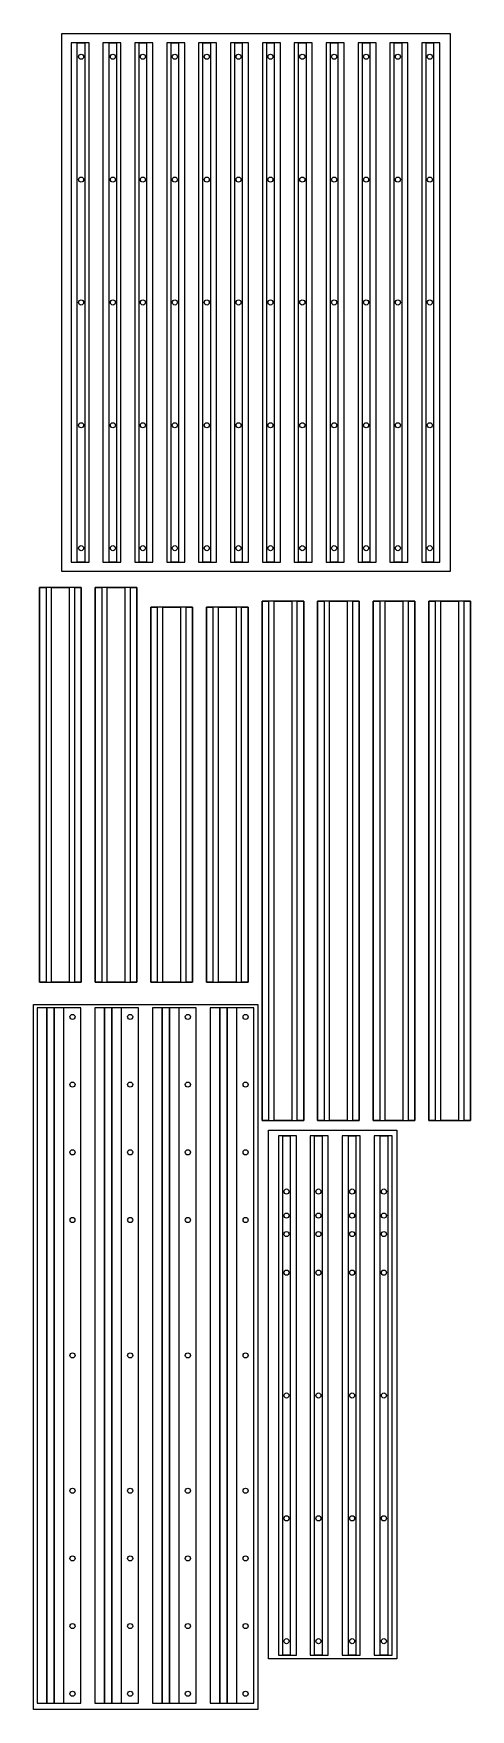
# Model space of a CAD drawing. Extents: x 6340 to 6812, y 2815 to 4622.
import ezdxf

# ---------------------------------------------------------------- set-up
doc = ezdxf.new("R2010")
doc.units = 0
doc.layers.get('0').update_dxf_attribs({"linetype": 'CONTINUOUS'})

msp = doc.modelspace()

# ---------------------------------------------------------------- linework, layer by layer
for points in [[(6370.8, 4622.3), (6789.9, 4622.3), (6789.9, 4041.9), (6370.8, 4041.9)], [(6400.1, 4052.2), (6400.1, 4612.2), (6380.7, 4612.2), (6380.7, 4052.2)], [(6387.4, 4052.2), (6387.4, 4612.2), (6395.4, 4612.2), (6395.4, 4052.2)], [(6434.5, 4052.2), (6434.5, 4612.2), (6415.1, 4612.2), (6415.1, 4052.2)], [(6421.8, 4052.2), (6421.8, 4612.2), (6429.8, 4612.2), (6429.8, 4052.2)], [(6468.9, 4052.2), (6468.9, 4612.2), (6449.5, 4612.2), (6449.5, 4052.2)], [(6454.2, 4052.2), (6454.2, 4612.2), (6462.2, 4612.2), (6462.2, 4052.2)], [(6503.3, 4052.2), (6503.3, 4612.2), (6483.9, 4612.2), (6483.9, 4052.2)], [(6488.6, 4052.2), (6488.6, 4612.2), (6496.6, 4612.2), (6496.6, 4052.2)], [(6537.7, 4052.2), (6537.7, 4612.2), (6518.3, 4612.2), (6518.3, 4052.2)], [(6523, 4052.2), (6523, 4612.2), (6531, 4612.2), (6531, 4052.2)], [(6572.1, 4052.2), (6572.1, 4612.2), (6552.7, 4612.2), (6552.7, 4052.2)], [(6557.4, 4052.2), (6557.4, 4612.2), (6565.4, 4612.2), (6565.4, 4052.2)], [(6606.5, 4052.2), (6606.5, 4612.2), (6587.1, 4612.2), (6587.1, 4052.2)], [(6591.8, 4052.2), (6591.8, 4612.2), (6599.8, 4612.2), (6599.8, 4052.2)], [(6640.9, 4052.2), (6640.9, 4612.2), (6621.5, 4612.2), (6621.5, 4052.2)], [(6626.2, 4052.2), (6626.2, 4612.2), (6634.2, 4612.2), (6634.2, 4052.2)], [(6675.3, 4052.2), (6675.3, 4612.2), (6655.9, 4612.2), (6655.9, 4052.2)], [(6660.6, 4052.2), (6660.6, 4612.2), (6668.6, 4612.2), (6668.6, 4052.2)], [(6709.7, 4052.2), (6709.7, 4612.2), (6690.3, 4612.2), (6690.3, 4052.2)], [(6695, 4052.2), (6695, 4612.2), (6703, 4612.2), (6703, 4052.2)], [(6744.1, 4052.2), (6744.1, 4612.2), (6724.7, 4612.2), (6724.7, 4052.2)], [(6729.4, 4052.2), (6729.4, 4612.2), (6737.4, 4612.2), (6737.4, 4052.2)], [(6778.5, 4052.2), (6778.5, 4612.2), (6759.1, 4612.2), (6759.1, 4052.2)], [(6763.8, 4052.2), (6763.8, 4612.2), (6771.8, 4612.2), (6771.8, 4052.2)], [(6391.7, 3599.2), (6391.7, 4024.7), (6346.7, 4024.7), (6346.7, 3599.2)], [(6346.7, 3599.2), (6346.7, 4024.7), (6353.7, 4024.7), (6353.7, 3599.2)], [(6359.7, 3599.2), (6359.7, 4024.7), (6378.7, 4024.7), (6378.7, 3599.2)], [(6384.7, 3599.2), (6384.7, 4024.7), (6391.7, 4024.7), (6391.7, 3599.2)], [(6451.7, 3599.2), (6451.7, 4024.7), (6406.7, 4024.7), (6406.7, 3599.2)], [(6406.7, 3599.2), (6406.7, 4024.7), (6413.7, 4024.7), (6413.7, 3599.2)], [(6419.7, 3599.2), (6419.7, 4024.7), (6438.7, 4024.7), (6438.7, 3599.2)], [(6444.7, 3599.2), (6444.7, 4024.7), (6451.7, 4024.7), (6451.7, 3599.2)], [(6511.7, 3599.2), (6511.7, 4003.7), (6466.7, 4003.7), (6466.7, 3599.2)], [(6466.7, 3599.2), (6466.7, 4003.7), (6473.7, 4003.7), (6473.7, 3599.2)], [(6479.7, 3599.2), (6479.7, 4003.7), (6498.7, 4003.7), (6498.7, 3599.2)], [(6504.7, 3599.2), (6504.7, 4003.7), (6511.7, 4003.7), (6511.7, 3599.2)], [(6571.7, 3599.2), (6571.7, 4003.7), (6526.7, 4003.7), (6526.7, 3599.2)], [(6526.7, 3599.2), (6526.7, 4003.7), (6533.7, 4003.7), (6533.7, 3599.2)], [(6539.7, 3599.2), (6539.7, 4003.7), (6558.7, 4003.7), (6558.7, 3599.2)], [(6564.7, 3599.2), (6564.7, 4003.7), (6571.7, 4003.7), (6571.7, 3599.2)], [(6631.7, 3450), (6631.7, 4010), (6586.7, 4010), (6586.7, 3450)], [(6586.7, 3450), (6586.7, 4010), (6593.7, 4010), (6593.7, 3450)], [(6599.7, 3450), (6599.7, 4010), (6618.7, 4010), (6618.7, 3450)], [(6624.7, 3450), (6624.7, 4010), (6631.7, 4010), (6631.7, 3450)], [(6691.7, 3450), (6691.7, 4010), (6646.7, 4010), (6646.7, 3450)], [(6646.7, 3450), (6646.7, 4010), (6653.7, 4010), (6653.7, 3450)], [(6659.7, 3450), (6659.7, 4010), (6678.7, 4010), (6678.7, 3450)], [(6684.7, 3450), (6684.7, 4010), (6691.7, 4010), (6691.7, 3450)], [(6751.7, 3450), (6751.7, 4010), (6706.7, 4010), (6706.7, 3450)], [(6706.7, 3450), (6706.7, 4010), (6713.7, 4010), (6713.7, 3450)], [(6719.7, 3450), (6719.7, 4010), (6738.7, 4010), (6738.7, 3450)], [(6744.7, 3450), (6744.7, 4010), (6751.7, 4010), (6751.7, 3450)], [(6811.7, 3450), (6811.7, 4010), (6766.7, 4010), (6766.7, 3450)], [(6766.7, 3450), (6766.7, 4010), (6773.7, 4010), (6773.7, 3450)], [(6779.7, 3450), (6779.7, 4010), (6798.7, 4010), (6798.7, 3450)], [(6804.7, 3450), (6804.7, 4010), (6811.7, 4010), (6811.7, 3450)], [(6340.1, 3574.9), (6582.1, 3574.9), (6582.1, 2814.5), (6340.1, 2814.5)], [(6343.9, 3571.5), (6343.9, 2821.5), (6391.2, 2821.5), (6391.2, 3571.5)], [(6343.9, 3571.5), (6343.9, 2821.5), (6354.4, 2821.5), (6354.4, 3571.5)], [(6354.4, 3571.5), (6354.4, 2821.5), (6362.4, 2821.5), (6362.4, 3571.5)], [(6362.4, 3571.5), (6362.4, 2821.5), (6372.9, 2821.5), (6372.9, 3571.5)], [(6406.2, 3571.5), (6406.2, 2821.5), (6453.4, 2821.5), (6453.4, 3571.5)], [(6406.2, 3571.5), (6406.2, 2821.5), (6416.7, 2821.5), (6416.7, 3571.5)], [(6416.7, 3571.5), (6416.7, 2821.5), (6424.7, 2821.5), (6424.7, 3571.5)], [(6424.7, 3571.5), (6424.7, 2821.5), (6435.2, 2821.5), (6435.2, 3571.5)], [(6468.4, 3571.5), (6468.4, 2821.5), (6515.7, 2821.5), (6515.7, 3571.5)], [(6468.4, 3571.5), (6468.4, 2821.5), (6478.9, 2821.5), (6478.9, 3571.5)], [(6478.9, 3571.5), (6478.9, 2821.5), (6486.9, 2821.5), (6486.9, 3571.5)], [(6486.9, 3571.5), (6486.9, 2821.5), (6497.4, 2821.5), (6497.4, 3571.5)], [(6530.7, 3571.5), (6530.7, 2821.5), (6578, 2821.5), (6578, 3571.5)], [(6530.7, 3571.5), (6530.7, 2821.5), (6541.2, 2821.5), (6541.2, 3571.5)], [(6541.2, 3571.5), (6541.2, 2821.5), (6549.2, 2821.5), (6549.2, 3571.5)], [(6549.2, 3571.5), (6549.2, 2821.5), (6559.7, 2821.5), (6559.7, 3571.5)], [(6593.7, 3439.4), (6732.2, 3439.4), (6732.2, 2869.2), (6593.7, 2869.2)], [(6604.4, 3433.2), (6604.4, 2873.2), (6623.8, 2873.2), (6623.8, 3433.2)], [(6617.1, 3433.2), (6617.1, 2873.2), (6609.1, 2873.2), (6609.1, 3433.2)], [(6638.8, 3433.2), (6638.8, 2873.2), (6658.2, 2873.2), (6658.2, 3433.2)], [(6651.5, 3433.2), (6651.5, 2873.2), (6643.5, 2873.2), (6643.5, 3433.2)], [(6673.2, 3433.2), (6673.2, 2873.2), (6692.6, 2873.2), (6692.6, 3433.2)], [(6687.9, 3433.2), (6687.9, 2873.2), (6679.9, 2873.2), (6679.9, 3433.2)], [(6707.6, 3433.2), (6707.6, 2873.2), (6727, 2873.2), (6727, 3433.2)], [(6722.3, 3433.2), (6722.3, 2873.2), (6714.3, 2873.2), (6714.3, 3433.2)]]:
    msp.add_lwpolyline(points, close=True)
for centre in [(6391.4, 4597.2), (6425.8, 4597.2), (6458.2, 4597.2), (6492.6, 4597.2), (6527, 4597.2), (6561.4, 4597.2), (6595.8, 4597.2), (6630.2, 4597.2), (6664.6, 4597.2), (6699, 4597.2), (6733.4, 4597.2), (6767.8, 4597.2), (6391.4, 4464.7), (6425.8, 4464.7), (6458.2, 4464.7), (6492.6, 4464.7), (6527, 4464.7), (6561.4, 4464.7), (6595.8, 4464.7), (6630.2, 4464.7), (6664.6, 4464.7), (6699, 4464.7), (6733.4, 4464.7), (6767.8, 4464.7), (6391.4, 4332.2), (6425.8, 4332.2), (6458.2, 4332.2), (6492.6, 4332.2), (6527, 4332.2), (6561.4, 4332.2), (6595.8, 4332.2), (6630.2, 4332.2), (6664.6, 4332.2), (6699, 4332.2), (6733.4, 4332.2), (6767.8, 4332.2), (6391.4, 4199.7), (6425.8, 4199.7), (6458.2, 4199.7), (6492.6, 4199.7), (6527, 4199.7), (6561.4, 4199.7), (6595.8, 4199.7), (6630.2, 4199.7), (6664.6, 4199.7), (6699, 4199.7), (6733.4, 4199.7), (6767.8, 4199.7), (6391.4, 4067.2), (6425.8, 4067.2), (6458.2, 4067.2), (6492.6, 4067.2), (6527, 4067.2), (6561.4, 4067.2), (6595.8, 4067.2), (6630.2, 4067.2), (6664.6, 4067.2), (6699, 4067.2), (6733.4, 4067.2), (6767.8, 4067.2), (6382.2, 3561.5), (6444.4, 3561.5), (6506.7, 3561.5), (6569, 3561.5), (6382.2, 3488.5), (6444.4, 3488.5), (6506.7, 3488.5), (6569, 3488.5), (6382.2, 3415.5), (6444.4, 3415.5), (6506.7, 3415.5), (6569, 3415.5), (6613.1, 3373.2), (6647.5, 3373.2), (6683.9, 3373.2), (6718.3, 3373.2), (6382.2, 3342.5), (6444.4, 3342.5), (6506.7, 3342.5), (6569, 3342.5), (6613.1, 3347.3), (6647.5, 3347.3), (6683.9, 3347.3), (6718.3, 3347.3), (6613.1, 3327.3), (6647.5, 3327.3), (6683.9, 3327.3), (6718.3, 3327.3), (6613.1, 3285.7), (6647.5, 3285.7), (6683.9, 3285.7), (6718.3, 3285.7), (6382.2, 3196.5), (6444.4, 3196.5), (6506.7, 3196.5), (6569, 3196.5), (6613.1, 3153.2), (6647.5, 3153.2), (6683.9, 3153.2), (6718.3, 3153.2), (6382.2, 3050.5), (6444.4, 3050.5), (6506.7, 3050.5), (6569, 3050.5), (6613.1, 3020.7), (6647.5, 3020.7), (6683.9, 3020.7), (6718.3, 3020.7), (6382.2, 2977.5), (6444.4, 2977.5), (6506.7, 2977.5), (6569, 2977.5), (6382.2, 2904.5), (6444.4, 2904.5), (6506.7, 2904.5), (6569, 2904.5), (6613.1, 2888.2), (6647.5, 2888.2), (6683.9, 2888.2), (6718.3, 2888.2), (6382.2, 2831.5), (6444.4, 2831.5), (6506.7, 2831.5), (6569, 2831.5)]:
    msp.add_circle(centre, 2.75)

doc.saveas('drawing.dxf')
